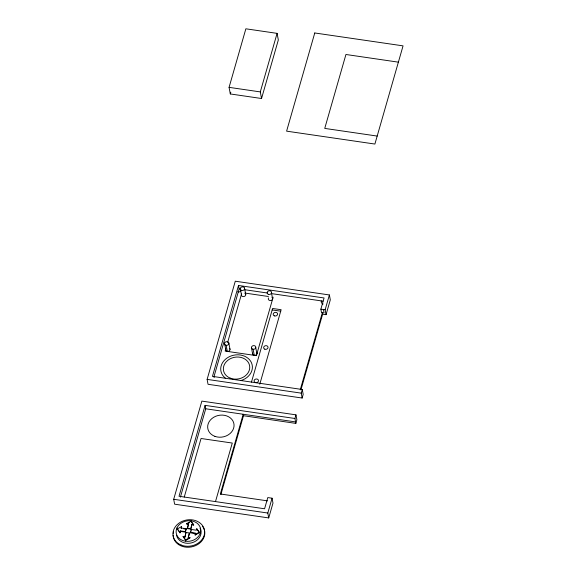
<?xml version="1.0" encoding="UTF-8"?>
<svg xmlns="http://www.w3.org/2000/svg" width="576" height="576" viewBox="0 0 576 576"><rect width="100%" height="100%" fill="white"/><g stroke="black" fill="none" stroke-linecap="round" stroke-linejoin="round"><path stroke-width="0.86" d="M229.075 87.35L245.866 28.8L277.092 33.365L278.33 39.967L261.54 98.51L230.306 93.953L229.075 87.35L260.302 91.908L261.54 98.51M230.306 93.953L230.803 92.232M260.302 91.908L277.092 33.365M323.431 309.535L324.072 312.962L321.502 312.588L320.861 309.161L324.072 297.965L238.514 285.466L212.443 376.38L302.278 389.506L303.192 394.394L302.148 398.03L208.037 384.286L207.122 379.39L235.282 281.203L329.393 294.955L330.307 299.844L326.052 314.676L322.632 314.179L322.358 312.71L300.233 389.858M295.841 423.382L294.926 418.486L205.092 405.367L179.021 496.274L264.578 508.774L267.79 497.578L272.066 498.197L272.981 503.093L268.726 517.925L174.614 504.18L173.7 499.291L201.859 401.105L295.97 414.85L296.885 419.746L295.841 423.382L243.482 415.728L243.209 414.266L220.349 493.978L267.538 500.868M213.912 376.913L239.155 288.893L238.514 285.466M180.403 497.131L205.733 408.787L205.092 405.367M227.642 342.41L241.402 294.444L240.264 288.374M184.262 497.038L201.053 438.494L232.279 443.052L215.489 501.602M180.41 531.382L179.993 532.836L180.317 530.892L185.35 531.626L185.436 532.116L180.41 531.382L180.317 530.892M181.57 526.529L181.246 528.473L181.57 526.529L177.314 528.941L179.993 532.836M185.35 531.626L186.185 528.718L181.152 527.983M185.436 532.116L186.185 528.718M185.998 532.483L184.86 537.25L185.998 532.483L189.418 532.98L188.28 537.746L189.418 532.98M187.337 528.602L188.474 523.843L186.761 523.591L186.854 524.081L188.561 524.326L187.337 528.602L190.757 529.106L191.894 524.34L193.608 524.592L193.694 525.082L191.988 524.83M185.53 541.13L185.645 539.914L183.06 536.508L184.766 536.76M193.694 525.082L191.11 521.669L191.318 520.942M190.757 529.106L191.894 524.34M190.483 532.375L191.318 529.466L196.344 530.201L196.762 528.746L199.44 532.649L195.185 535.054L195.509 533.11L190.483 532.375L190.57 532.865L195.602 533.599L195.185 535.054M190.57 532.865L190.901 530.921M273.146 297.187L256.385 355.644L225.158 351.079L225.677 349.258L224.539 343.195M251.467 382.118L272.585 308.47L281.138 309.722L259.776 384.228M220.867 494.582L243.482 415.728M301.097 389.275L322.632 314.179M302.148 398.03L301.234 393.142L302.278 389.506M326.052 314.676L325.138 309.787L329.393 294.955M268.726 517.925L267.811 513.036L272.066 498.197M294.926 418.486L295.97 414.85M186.761 523.591L191.016 521.179L193.608 524.592M186.854 524.081L189.691 522.475M185.645 539.914L189.9 537.509L189.994 537.998L185.738 540.403L183.06 536.508M195.091 534.564L199.354 532.159M238.039 291.751L238.946 291.845A3.542 2.93 -10.6 0 0 240.732 291.434M237.874 291.787L238.313 291.845M398.383 62.158L345.938 54.49L324.742 128.405L377.186 136.066M239.155 288.893L240.854 289.138M244.404 289.656L267.379 293.011M271.8 293.659L322.999 301.14M244.93 293.062L268.402 296.496M320.861 309.161L325.138 309.787M272.167 309.924L280.721 311.177M207.122 379.39L301.234 393.142M205.733 408.787L295.567 421.913M173.7 499.291L267.811 513.036M187.243 528.12L190.67 528.617M183.758 528.84L186.271 529.207M176.551 529.301L177.401 529.43M200.297 532.771L199.44 532.649L196.762 528.746M188.194 537.257L189.9 537.509M213.754 376.877L214.625 377.064M177.314 528.941L179.899 532.346M271.49 292.939L272.628 299.002M244.519 288.05L245.736 294.588M255.773 347.76L256.903 353.822M253.109 349.265L254.246 355.327M251.431 347.616L252.655 354.146M228.794 342.871L230.018 349.402M226.159 345.326L227.297 351.389M191.016 521.179L191.11 521.669M191.318 529.466L191.405 529.956M188.474 523.843L188.561 524.326M322.546 304.358A1.951 0.418 -81.7 0 1 322.79 303.631M272.009 297.274A2.21 1.829 -10.6 0 1 272.203 299.743A2.21 1.829 -10.6 0 1 269.266 300.29A2.21 1.829 -10.6 0 1 268.56 297.922M256.644 352.447A2.21 1.829 -10.6 0 1 255.103 355.313A2.21 1.829 -10.6 0 1 252.626 353.196M229.694 348.509A2.21 1.829 -10.6 0 1 227.866 351.41A2.21 1.829 -10.6 0 1 225.886 348.804M323.014 304.07A3.542 2.93 -10.6 0 1 321.293 300.881M245.059 293.335A2.21 1.829 -10.6 0 1 245.254 295.805A2.21 1.829 -10.6 0 1 242.316 296.359A2.21 1.829 -10.6 0 1 241.61 293.983M225.59 378.288A15.934 13.183 -10.6 0 1 227.167 357.941A15.934 13.183 -10.6 0 1 250.762 361.397A15.934 13.183 -10.6 0 1 240.991 380.549M202.514 526.306A15.934 13.183 -10.6 0 1 193.421 546.437A15.934 13.183 -10.6 0 1 173.124 535.19M173.218 533.448A15.934 13.183 -10.6 0 1 173.57 531.72M200.066 528.185A12.398 10.253 -10.6 0 1 192.247 542.686A12.398 10.253 -10.6 0 1 176.609 535.277M314.762 32.969L286.603 131.155L374.897 144.05L403.056 45.864L314.762 32.969M176.926 527.976L176.17 530.633A12.398 10.253 -10.6 0 0 183.967 540.907L187.092 541.361A12.398 10.253 -10.6 0 0 199.915 534.103L200.678 531.446A12.398 10.253 -10.6 0 0 192.881 521.172L189.756 520.711A12.398 10.253 -10.6 0 0 176.926 527.976M255.233 382.5A2.21 1.829 -10.6 0 0 258.494 380.657A2.21 1.829 -10.6 0 0 255.146 379.318A2.21 1.829 -10.6 0 0 255.233 382.5M274.349 315.864A2.21 1.829 -10.6 0 0 277.603 314.021A2.21 1.829 -10.6 0 0 274.262 312.682A2.21 1.829 -10.6 0 0 274.349 315.864M264.787 349.178A2.21 1.829 -10.6 0 0 268.049 347.335A2.21 1.829 -10.6 0 0 264.701 345.996A2.21 1.829 -10.6 0 0 264.787 349.178M241.344 290.362A2.21 1.829 -10.6 0 0 244.606 288.518A2.21 1.829 -10.6 0 0 241.258 287.186A2.21 1.829 -10.6 0 0 241.344 290.362M268.294 294.3A2.21 1.829 -10.6 0 0 271.555 292.457A2.21 1.829 -10.6 0 0 268.207 291.118A2.21 1.829 -10.6 0 0 268.294 294.3M225.626 345.182A2.21 1.829 -10.6 0 0 228.881 343.339A2.21 1.829 -10.6 0 0 225.54 342A2.21 1.829 -10.6 0 0 225.626 345.182M252.576 349.121A2.21 1.829 -10.6 0 0 255.83 347.278A2.21 1.829 -10.6 0 0 252.49 345.938A2.21 1.829 -10.6 0 0 252.576 349.121M214.927 436.363A13.277 10.987 -10.6 0 0 234.043 424.757A13.277 10.987 -10.6 0 0 213.602 417.341A13.277 10.987 -10.6 0 0 214.927 436.363M230.206 378.137A13.277 10.987 -10.6 0 0 249.754 367.07A13.277 10.987 -10.6 0 0 229.687 359.042A13.277 10.987 -10.6 0 0 230.206 378.137M181.174 545.054A15.934 13.183 -10.6 0 0 204.638 531.778A15.934 13.183 -10.6 0 0 180.554 522.144A15.934 13.183 -10.6 0 0 181.174 545.054"/></g></svg>
